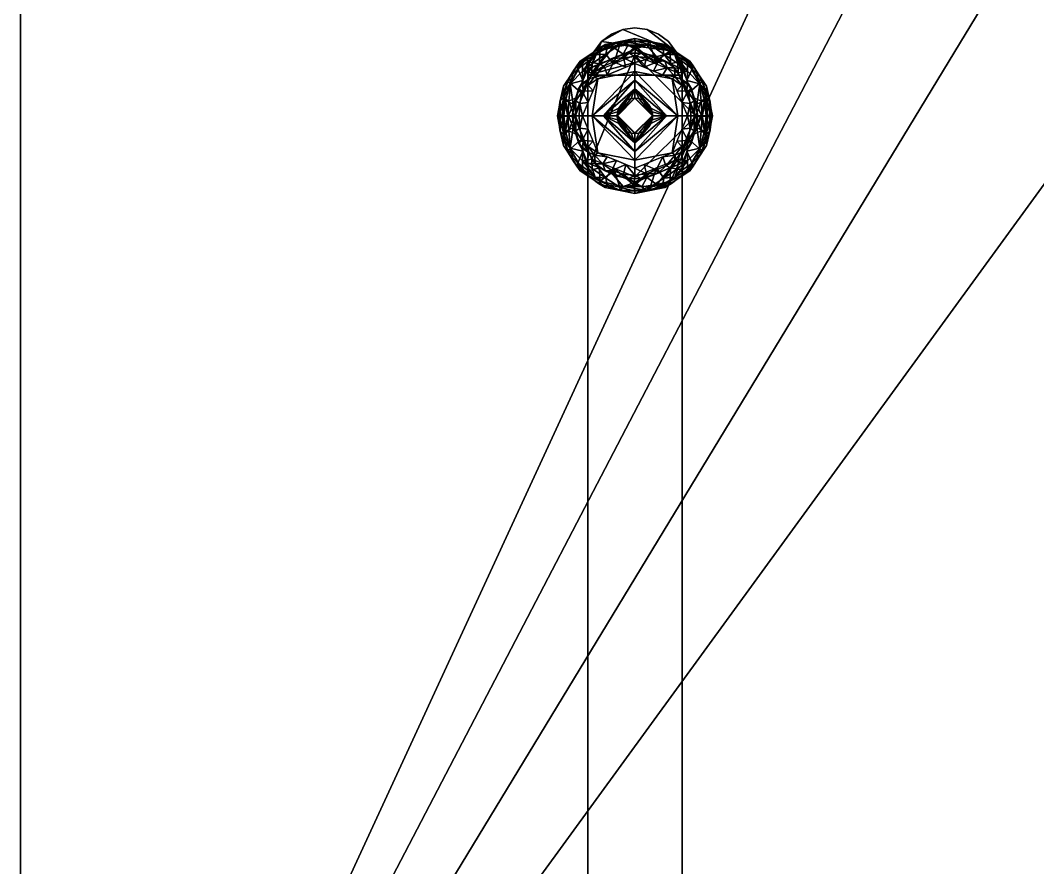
# Model space of a CAD drawing. Header units: millimetres. Extents: x -1000 to 1000, y -1301 to 1100.
# Drawn here: x -1000 to -731, y -850.5 to -626.5 of the extents above; entities that cross this region are included whole.
import ezdxf

# ---------------------------------------------------------------- set-up
doc = ezdxf.new("R2010")
doc.units = ezdxf.units.MM
doc.layers.add('I-FURN-PNLS', color=7, linetype='Continuous', lineweight=30)

msp = doc.modelspace()

# ---------------------------------------------------------------- meshes
at = {"layer": 'I-FURN-PNLS', "color": 250, "true_color": 0x403c36}
mesh = msp.add_polyface(dxfattribs=at)
corners = [(-1000, 1040, 725), (-1000, -1041.59, 725), (-838.06, -1108.27, 725), (-672.49, -1165.33, 725), (-503.84, -1212.56, 725), (-332.71, -1249.8, 725), (-159.69, -1276.91, 725), (14.62, -1293.81, 725), (189.63, -1300.44, 725), (324.49, -400, 725), (167.28, -396.64, 725), (10.59, -383.55, 725), (-144.99, -360.77, 725), (-298.87, -328.39, 725), (-450.43, -286.53, 725), (-481.26, -187.11, 725), (-501.5, -85, 725), (-510.93, 18.66, 725), (-509.44, 122.75, 725), (-497.05, 226.1, 725), (-473.9, 327.59, 725), (-440.25, 426.09, 725), (-396.45, 520.52, 725), (-274.47, 558.73, 725), (-149.52, 585.67, 725), (-22.63, 601.14, 725), (105.14, 605, 725), (232.73, 597.22, 725), (359.08, 577.86, 725), (483.15, 547.09, 725), (544.71, 716.23, 725), (544.71, 956.23, 725), (506.19, 1100, 725), (-940, 1100, 725), (-955.53, 1097.96, 725), (-970, 1091.96, 725), (-982.43, 1082.43, 725), (-991.96, 1070, 725), (-997.96, 1055.53, 725), (134.54, -877.73, 725), (134.54, -995.92, 725), (-135.57, -995.92, 725), (-135.57, -877.73, 725)]
mesh.append_faces([[corners[k] for k in face] for face in [(22, 0, 21), (27, 32, 26), (24, 33, 23), (17, 1, 16), (4, 42, 3), (12, 42, 11), (8, 40, 7), (6, 41, 5)]], dxfattribs={"vtx0": -1, "vtx1": -1, "color": 250})
mesh.append_faces([[corners[k] for k in face] for face in [(0, 22, 33, 38)]], dxfattribs={"vtx0": -1, "vtx1": -1, "vtx2": -1, "color": 250})
mesh.append_faces([[corners[k] for k in face] for face in [(0, 18, 19), (33, 22, 23), (39, 10, 11, 42), (39, 9, 10), (41, 6, 7, 40), (40, 8, 9, 39)]], dxfattribs={"vtx0": -1, "vtx2": -1, "color": 250})
mesh.append_faces([[corners[k] for k in face] for face in [(14, 2, 3, 42)]], dxfattribs={"vtx0": -1, "vtx2": -1, "vtx3": -1, "color": 250})
mesh.append_faces([[corners[k] for k in face] for face in [(36, 37, 34, 35)]], dxfattribs={"vtx1": -1, "color": 250})
mesh.append_faces([[corners[k] for k in face] for face in [(20, 21, 0), (19, 20, 0), (25, 26, 32), (31, 32, 27, 30), (27, 28, 30), (15, 16, 1), (13, 14, 42), (12, 13, 42)]], dxfattribs={"vtx1": -1, "vtx2": -1, "color": 250})
mesh.append_faces([[corners[k] for k in face] for face in [(33, 34, 37, 38), (24, 25, 32, 33), (17, 18, 0, 1), (14, 15, 1, 2), (4, 5, 41, 42)]], dxfattribs={"vtx1": -1, "vtx3": -1, "color": 250})
mesh.append_faces([[corners[k] for k in face] for face in [(28, 29, 30)]], dxfattribs={"vtx2": -1, "color": 250})
mesh = msp.add_polyface(dxfattribs=at)
corners = [(-1000, 1040, 700), (-997.96, 1055.53, 700), (-991.96, 1070, 700), (-982.43, 1082.43, 700), (-970, 1091.96, 700), (-955.53, 1097.96, 700), (-940, 1100, 700), (506.19, 1100, 700), (544.71, 956.23, 700), (544.71, 716.23, 700), (483.15, 547.09, 700), (359.08, 577.86, 700), (232.73, 597.22, 700), (105.14, 605, 700), (-22.63, 601.14, 700), (-149.52, 585.67, 700), (-274.47, 558.73, 700), (-396.45, 520.52, 700), (-440.25, 426.09, 700), (-473.9, 327.59, 700), (-497.05, 226.1, 700), (-509.44, 122.75, 700), (-510.93, 18.66, 700), (-501.5, -85, 700), (-481.26, -187.11, 700), (-450.43, -286.53, 700), (-298.87, -328.39, 700), (-144.99, -360.77, 700), (10.59, -383.55, 700), (167.28, -396.64, 700), (324.49, -400, 700), (189.63, -1300.44, 700), (14.62, -1293.81, 700), (-159.69, -1276.91, 700), (-332.71, -1249.8, 700), (-503.84, -1212.56, 700), (-672.49, -1165.33, 700), (-838.06, -1108.27, 700), (-1000, -1041.59, 700), (134.54, -877.73, 700), (-135.57, -877.73, 700), (-135.57, -995.92, 700), (134.54, -995.92, 700)]
mesh.append_faces([[corners[k] for k in face] for face in [(5, 3, 4)]], dxfattribs={"vtx0": -1, "color": 250})
mesh.append_faces([[corners[k] for k in face] for face in [(31, 42, 30), (29, 39, 28), (21, 0, 20), (17, 6, 16), (12, 9, 11)]], dxfattribs={"vtx0": -1, "vtx1": -1, "color": 250})
mesh.append_faces([[corners[k] for k in face] for face in [(41, 34, 35, 40), (42, 31, 32, 41), (40, 27, 28, 39), (39, 29, 30, 42), (0, 21, 22), (6, 15, 16), (7, 14, 15, 6)]], dxfattribs={"vtx0": -1, "vtx2": -1, "color": 250})
mesh.append_faces([[corners[k] for k in face] for face in [(40, 35, 36, 25)]], dxfattribs={"vtx0": -1, "vtx2": -1, "vtx3": -1, "color": 250})
mesh.append_faces([[corners[k] for k in face] for face in [(25, 36, 37, 38), (41, 32, 33, 34)]], dxfattribs={"vtx0": -1, "vtx3": -1, "color": 250})
mesh.append_faces([[corners[k] for k in face] for face in [(10, 11, 9)]], dxfattribs={"vtx1": -1, "color": 250})
mesh.append_faces([[corners[k] for k in face] for face in [(24, 25, 38), (23, 24, 38), (25, 26, 40), (26, 27, 40), (19, 20, 0), (18, 19, 0), (1, 2, 6, 0), (13, 14, 7), (12, 13, 7), (8, 9, 12, 7)]], dxfattribs={"vtx1": -1, "vtx2": -1, "color": 250})
mesh.append_faces([[corners[k] for k in face] for face in [(17, 18, 0, 6)]], dxfattribs={"vtx1": -1, "vtx2": -1, "vtx3": -1, "color": 250})
mesh.append_faces([[corners[k] for k in face] for face in [(22, 23, 38, 0), (2, 3, 5, 6)]], dxfattribs={"vtx1": -1, "vtx3": -1, "color": 250})
mesh = msp.add_polyface(dxfattribs=at)
corners = [(-1000, -1041.59, 725), (-1000, 1040, 725), (-1000, 1040, 700), (-1000, -1041.59, 700)]
mesh.append_faces([[corners[k] for k in face] for face in [(3, 0, 1, 2)]], dxfattribs={"color": 250})
at = {"layer": 'I-FURN-PNLS', "color": 250, "true_color": 0x1d1d1d}
mesh = msp.add_polyface(dxfattribs=at)
corners = [(-850, -640.92, 700), (-850, -1060.92, 700), (-849.57, -1064.16, 700), (-848.33, -1067.17, 700), (-846.34, -1069.76, 700), (-843.75, -1071.75, 700), (-840.74, -1073, 700), (-837.5, -1073.42, 700), (-834.26, -1073, 700), (-831.25, -1071.75, 700), (-828.66, -1069.76, 700), (-826.67, -1067.17, 700), (-825.43, -1064.16, 700), (-825, -1060.92, 700), (-825, -640.92, 700), (-825.43, -637.69, 700), (-826.67, -634.67, 700), (-828.66, -632.08, 700), (-831.25, -630.1, 700), (-834.26, -628.85, 700), (-837.5, -628.42, 700), (-840.74, -628.85, 700), (-843.75, -630.1, 700), (-846.34, -632.08, 700), (-848.33, -634.67, 700), (-849.57, -637.69, 700)]
mesh.append_faces([[corners[k] for k in face] for face in [(10, 13, 3)]], dxfattribs={"vtx0": -1, "vtx1": -1, "vtx2": -1, "color": 250})
mesh.append_faces([[corners[k] for k in face] for face in [(16, 23, 0, 14), (3, 6, 8, 10)]], dxfattribs={"vtx0": -1, "vtx1": -1, "vtx2": -1, "vtx3": -1, "color": 250})
mesh.append_faces([[corners[k] for k in face] for face in [(14, 0, 1, 13)]], dxfattribs={"vtx0": -1, "vtx2": -1, "color": 250})
mesh.append_faces([[corners[k] for k in face] for face in [(25, 0, 23, 24), (18, 19, 16, 17), (5, 6, 3, 4), (9, 10, 8)]], dxfattribs={"vtx1": -1, "color": 250})
mesh.append_faces([[corners[k] for k in face] for face in [(14, 15, 16), (6, 7, 8)]], dxfattribs={"vtx2": -1, "color": 250})
mesh.append_faces([[corners[k] for k in face] for face in [(21, 22, 23, 16), (19, 20, 21, 16), (1, 2, 3, 13)]], dxfattribs={"vtx2": -1, "vtx3": -1, "color": 250})
mesh.append_faces([[corners[k] for k in face] for face in [(10, 11, 12, 13)]], dxfattribs={"vtx3": -1, "color": 250})
mesh = msp.add_polyface(dxfattribs=at)
corners = [(-850, -640.92, 13.54), (-849.57, -637.69, 13.54), (-848.33, -634.67, 13.54), (-846.34, -632.08, 13.54), (-843.75, -630.1, 13.54), (-840.74, -628.85, 13.54), (-837.5, -628.42, 13.54), (-834.26, -628.85, 13.54), (-831.25, -630.1, 13.54), (-828.66, -632.08, 13.54), (-826.67, -634.67, 13.54), (-825.43, -637.69, 13.54), (-825, -640.92, 13.54), (-825, -1060.92, 13.54), (-825.43, -1064.16, 13.54), (-826.67, -1067.17, 13.54), (-828.66, -1069.76, 13.54), (-831.25, -1071.75, 13.54), (-834.26, -1073, 13.54), (-837.5, -1073.42, 13.54), (-840.74, -1073, 13.54), (-843.75, -1071.75, 13.54), (-846.34, -1069.76, 13.54), (-848.33, -1067.17, 13.54), (-849.57, -1064.16, 13.54), (-850, -1060.92, 13.54)]
mesh.append_faces([[corners[k] for k in face] for face in [(23, 20, 21, 22), (3, 0, 1, 2), (10, 7, 8, 9)]], dxfattribs={"vtx0": -1, "color": 250})
mesh.append_faces([[corners[k] for k in face] for face in [(20, 23, 18, 19), (7, 10, 5, 6)]], dxfattribs={"vtx0": -1, "vtx1": -1, "color": 250})
mesh.append_faces([[corners[k] for k in face] for face in [(13, 16, 23)]], dxfattribs={"vtx0": -1, "vtx1": -1, "vtx2": -1, "color": 250})
mesh.append_faces([[corners[k] for k in face] for face in [(10, 0, 3, 5)]], dxfattribs={"vtx0": -1, "vtx1": -1, "vtx2": -1, "vtx3": -1, "color": 250})
mesh.append_faces([[corners[k] for k in face] for face in [(13, 25, 0, 12)]], dxfattribs={"vtx0": -1, "vtx2": -1, "color": 250})
mesh.append_faces([[corners[k] for k in face] for face in [(14, 15, 16, 13), (3, 4, 5)]], dxfattribs={"vtx2": -1, "color": 250})
mesh.append_faces([[corners[k] for k in face] for face in [(23, 24, 25, 13), (16, 17, 18, 23), (10, 11, 12, 0)]], dxfattribs={"vtx2": -1, "vtx3": -1, "color": 250})
mesh = msp.add_polyface(dxfattribs=at)
corners = [(-850, -640.92, 700), (-849.57, -637.69, 700), (-848.33, -634.67, 700), (-846.34, -632.08, 700), (-843.75, -630.1, 700), (-840.74, -628.85, 700), (-837.5, -628.42, 700), (-834.26, -628.85, 700), (-831.25, -630.1, 700), (-828.66, -632.08, 700), (-826.67, -634.67, 700), (-825.43, -637.69, 700), (-825, -640.92, 700), (-825, -640.92, 13.54), (-825.43, -637.69, 13.54), (-826.67, -634.67, 13.54), (-828.66, -632.08, 13.54), (-831.25, -630.1, 13.54), (-834.26, -628.85, 13.54), (-837.5, -628.42, 13.54), (-840.74, -628.85, 13.54), (-843.75, -630.1, 13.54), (-846.34, -632.08, 13.54), (-848.33, -634.67, 13.54), (-849.57, -637.69, 13.54), (-850, -640.92, 13.54)]
mesh.append_faces([[corners[k] for k in face] for face in [(1, 24, 25, 0)]], dxfattribs={"vtx0": -1, "color": 250})
mesh.append_faces([[corners[k] for k in face] for face in [(8, 17, 18, 7), (7, 18, 19, 6), (11, 14, 15, 10), (5, 20, 21, 4), (4, 21, 22, 3), (2, 23, 24, 1), (3, 22, 23, 2), (20, 5, 6, 19)]], dxfattribs={"vtx0": -1, "vtx2": -1, "color": 250})
mesh.append_faces([[corners[k] for k in face] for face in [(16, 17, 8, 9), (9, 10, 15, 16)]], dxfattribs={"vtx1": -1, "vtx3": -1, "color": 250})
mesh.append_faces([[corners[k] for k in face] for face in [(12, 13, 14, 11)]], dxfattribs={"vtx2": -1, "color": 250})
at = {"layer": 'I-FURN-PNLS', "color": 250, "true_color": 0x191919}
mesh = msp.add_polyface(dxfattribs=at)
corners = [(-821.4, -651.77), (-826.12, -640.38, -0.05), (-837.5, -635.67, -0.07), (-848.88, -640.38, -0.05), (-853.6, -651.77), (-855.28, -651.77, 0.33), (-856.71, -651.76, 1.29), (-857.67, -651.76, 2.72), (-858, -651.75, 4.4), (-856.44, -643.9, 4.36), (-852, -637.25, 4.33), (-845.35, -632.81, 4.31), (-837.5, -631.25, 4.31), (-829.65, -632.81, 4.31), (-823, -637.25, 4.33), (-818.56, -643.9, 4.36), (-817, -651.75, 4.4), (-817.33, -651.76, 2.72), (-818.29, -651.76, 1.29), (-819.72, -651.77, 0.33), (-820.47, -643.13, 1.14), (-854.53, -643.13, 1.14), (-817.85, -647.46, 4.38), (-857.15, -647.46, 4.38), (-818.71, -646.95, 1.47), (-856.29, -646.95, 1.47), (-833.5, -632.97, 1.2), (-841.5, -632.97, 1.2), (-826.95, -635.59, 1.32), (-848.05, -635.59, 1.32), (-820.01, -647.82, 0.38), (-823.76, -646.08, -0.03), (-854.99, -647.82, 0.38), (-851.24, -646.08, -0.03), (-823.65, -639.91, 0.5), (-823.6, -637.52, 2.11), (-820.78, -640.58, 4.35), (-819.5, -642.64, 2.7), (-826.33, -635.03, 4.32), (-821.37, -639.6, 2.74), (-851.35, -639.91, 0.5), (-851.4, -637.52, 2.11), (-854.22, -640.58, 4.35), (-855.5, -642.64, 2.7), (-848.67, -635.03, 4.32), (-853.63, -639.6, 2.74), (-831.81, -638.03, -0.06), (-843.19, -638.03, -0.06), (-833.58, -632.03, 4.31), (-841.42, -632.03, 4.31), (-837.5, -631.87, 2.07), (-837.28, -633.49, 0.49), (-826.2, -637.9, 0.32), (-829.83, -635.37, 0.41), (-830.11, -633.67, 1.58), (-848.8, -637.9, 0.32), (-845.17, -635.37, 0.41), (-844.89, -633.67, 1.58)]
mesh.append_faces([[corners[k] for k in face] for face in [(22, 24, 15), (0, 30, 19), (3, 56, 47), (33, 40, 3), (15, 37, 36), (38, 28, 13), (10, 45, 42), (2, 51, 46), (48, 50, 12), (49, 57, 11)]], dxfattribs={"vtx0": -1, "vtx1": -1, "color": 250})
mesh.append_faces([[corners[k] for k in face] for face in [(41, 44, 29), (25, 21, 32), (45, 43, 42), (19, 30, 24), (35, 34, 28), (50, 51, 27), (24, 22, 17), (20, 24, 30), (41, 29, 40), (24, 20, 37), (51, 47, 27), (28, 34, 52), (21, 33, 32), (25, 7, 23), (55, 56, 3), (27, 49, 50), (28, 38, 35), (31, 20, 30), (57, 27, 56), (57, 49, 27), (32, 5, 25), (45, 21, 43), (52, 53, 28), (35, 20, 34), (54, 28, 53), (29, 55, 40), (20, 31, 34), (20, 39, 37), (36, 37, 39), (24, 37, 15), (39, 20, 35), (14, 39, 35), (33, 21, 40), (21, 41, 40), (43, 25, 9), (41, 45, 10), (25, 43, 21), (21, 45, 41), (1, 53, 52), (50, 48, 26), (51, 50, 26), (46, 51, 26), (34, 1, 52), (46, 26, 53), (54, 53, 26), (48, 54, 26), (13, 28, 54), (55, 29, 56), (3, 40, 55), (57, 56, 29), (27, 47, 56), (29, 11, 57)]], dxfattribs={"vtx0": -1, "vtx1": -1, "vtx2": -1, "color": 250})
mesh.append_faces([[corners[k] for k in face] for face in [(24, 17, 18), (25, 6, 7), (54, 48, 13), (24, 18, 19), (25, 23, 9), (30, 0, 31), (34, 31, 1), (43, 9, 42), (41, 10, 44), (50, 49, 12), (51, 2, 47), (53, 1, 46)]], dxfattribs={"vtx0": -1, "vtx2": -1, "color": 250})
mesh.append_faces([[corners[k] for k in face] for face in [(5, 6, 25), (4, 5, 32), (14, 36, 39), (33, 4, 32), (38, 14, 35), (44, 11, 29)]], dxfattribs={"vtx1": -1, "vtx2": -1, "color": 250})
mesh.append_faces([[corners[k] for k in face] for face in [(7, 8, 23), (22, 16, 17)]], dxfattribs={"vtx2": -1, "color": 250})
mesh = msp.add_polyface(dxfattribs=at)
corners = [(-817, -651.75, 4.4), (-818.56, -643.9, 4.36), (-823, -637.25, 4.33), (-829.65, -632.81, 4.31), (-837.5, -631.25, 4.31), (-845.35, -632.81, 4.31), (-852, -637.25, 4.33), (-856.44, -643.9, 4.36), (-858, -651.75, 4.4), (-857.8, -651.74, 5.72), (-857.21, -651.74, 6.92), (-856.29, -651.73, 7.88), (-855.12, -651.73, 8.53), (-849.96, -639.27, 8.47), (-837.5, -634.11, 8.45), (-825.04, -639.27, 8.47), (-819.88, -651.73, 8.53), (-818.71, -651.73, 7.88), (-817.79, -651.74, 6.92), (-817.2, -651.74, 5.72), (-822.46, -645.5, 8.5), (-852.54, -645.5, 8.5), (-818.73, -645.35, 6.71), (-856.27, -645.35, 6.71), (-817.85, -647.46, 4.38), (-857.15, -647.46, 4.38), (-817.65, -648.09, 6.01), (-857.35, -648.09, 6.01), (-822.36, -639.26, 6.98), (-852.64, -639.26, 6.98), (-819.15, -647.69, 7.86), (-820.36, -643.22, 7.55), (-855.85, -647.69, 7.86), (-854.64, -643.22, 7.55), (-828.18, -634.51, 7), (-846.82, -634.51, 7), (-820.24, -641.52, 6.28), (-854.76, -641.52, 6.28), (-822.16, -638.47, 5.69), (-826.33, -635.03, 4.32), (-825.01, -636.09, 6.32), (-820.78, -640.58, 4.35), (-825.23, -637.2, 7.62), (-852.84, -638.47, 5.69), (-848.67, -635.03, 4.32), (-849.99, -636.09, 6.32), (-854.22, -640.58, 4.35), (-850.06, -637.44, 7.62), (-851.25, -642.38, 8.48), (-827.89, -633.86, 5.64), (-833.66, -632.04, 6.2), (-840.41, -632.11, 6.62), (-847.11, -633.86, 5.64), (-841.42, -632.03, 4.31), (-843.98, -632.78, 6.27), (-831.27, -636.69, 8.46), (-828.15, -637.98, 8.46), (-843.73, -636.69, 8.46), (-843.24, -633.59, 7.6), (-846.85, -637.98, 8.46), (-839.33, -632.98, 7.75), (-834.41, -633.07, 7.69), (-840.62, -635.4, 8.45), (-821.17, -648.61, 8.51), (-853.83, -648.61, 8.51), (-823.75, -642.38, 8.48), (-833.58, -632.03, 4.31), (-834.38, -635.4, 8.45)]
mesh.append_faces([[corners[k] for k in face] for face in [(17, 30, 16), (11, 27, 10), (1, 26, 24), (19, 26, 18), (5, 54, 53), (41, 36, 1), (6, 45, 44), (44, 52, 5), (56, 34, 55)]], dxfattribs={"vtx0": -1, "vtx1": -1, "color": 250})
mesh.append_faces([[corners[k] for k in face] for face in [(7, 27, 23), (22, 26, 1), (19, 24, 26), (31, 30, 22), (28, 31, 36), (28, 40, 42), (28, 38, 40), (50, 34, 49), (25, 9, 27), (29, 45, 43), (37, 23, 33), (22, 30, 17), (33, 23, 32), (29, 47, 45), (36, 38, 28), (22, 17, 26), (27, 11, 23), (11, 32, 23), (31, 63, 30), (22, 36, 31), (43, 46, 37), (42, 65, 28), (35, 45, 47), (33, 29, 37), (33, 32, 64), (29, 48, 47), (3, 50, 49), (61, 50, 51), (51, 50, 4), (22, 1, 36), (36, 41, 38), (43, 37, 29), (7, 23, 37), (58, 51, 54), (34, 42, 40), (2, 40, 38), (34, 40, 49), (44, 45, 52), (52, 45, 35), (43, 45, 6), (33, 48, 29), (58, 60, 51), (39, 49, 40), (54, 5, 52), (61, 51, 60), (35, 58, 54), (34, 56, 42), (54, 52, 35), (53, 54, 51), (61, 34, 50), (35, 47, 59), (58, 62, 60), (58, 35, 59), (60, 14, 61), (34, 61, 55), (65, 31, 28)]], dxfattribs={"vtx0": -1, "vtx1": -1, "vtx2": -1, "color": 250})
mesh.append_faces([[corners[k] for k in face] for face in [(32, 11, 12), (27, 9, 10), (47, 48, 13), (27, 7, 25), (32, 12, 64), (49, 39, 3), (43, 6, 46), (51, 4, 53), (47, 13, 59)]], dxfattribs={"vtx0": -1, "vtx2": -1, "color": 250})
mesh.append_faces([[corners[k] for k in face] for face in [(31, 65, 20, 63), (33, 64, 21, 48), (58, 59, 57, 62), (50, 3, 66, 4), (61, 14, 67, 55)]], dxfattribs={"vtx0": -1, "vtx3": -1, "color": 250})
mesh.append_faces([[corners[k] for k in face] for face in [(2, 39, 40), (17, 18, 26), (41, 2, 38), (15, 65, 42), (46, 7, 37), (56, 15, 42), (62, 14, 60), (63, 16, 30)]], dxfattribs={"vtx1": -1, "vtx2": -1, "color": 250})
mesh.append_faces([[corners[k] for k in face] for face in [(19, 0, 24), (25, 8, 9)]], dxfattribs={"vtx2": -1, "color": 250})
mesh = msp.add_polyface(dxfattribs=at)
corners = [(-855.12, -651.73, 8.53), (-854.15, -651.73, 8.92), (-853.2, -651.73, 9.36), (-852.27, -651.72, 9.85), (-851.36, -651.72, 10.38), (-847.3, -641.92, 10.34), (-837.5, -637.86, 10.32), (-827.7, -641.92, 10.34), (-823.64, -651.72, 10.38), (-822.73, -651.72, 9.85), (-821.8, -651.73, 9.36), (-820.85, -651.73, 8.92), (-819.88, -651.73, 8.53), (-825.04, -639.27, 8.47), (-837.5, -634.11, 8.45), (-849.96, -639.27, 8.47), (-825.09, -648.2, 10.37), (-849.91, -648.2, 10.37), (-821.73, -647.25, 8.51), (-853.27, -647.25, 8.51), (-821.83, -647.74, 9.11), (-853.17, -647.74, 9.11), (-823.38, -643.26, 8.49), (-825.1, -642.11, 9.31), (-832.6, -639.89, 10.33), (-831.27, -636.69, 8.46), (-851.62, -643.26, 8.49), (-849.9, -642.11, 9.31), (-842.4, -639.89, 10.33), (-843.73, -636.69, 8.46), (-834.44, -636.33, 9.29), (-840.55, -636.38, 9.31), (-845.68, -638.51, 9.37), (-829.02, -639.04, 9.52), (-822.88, -648.46, 9.71), (-826.4, -645.06, 10.35), (-823.51, -645.23, 9.46), (-822.55, -644.59, 8.92), (-825.11, -643.63, 9.79), (-826.84, -641.37, 9.75), (-852.12, -648.46, 9.71), (-848.6, -645.06, 10.35), (-851.49, -645.23, 9.46), (-852.45, -644.59, 8.92), (-849.89, -643.63, 9.79), (-848.16, -641.37, 9.75), (-848.01, -640, 9.28), (-846.85, -637.98, 8.46), (-846.92, -638.12, 8.9), (-843.61, -636.57, 8.98), (-840.62, -635.4, 8.45), (-839.13, -635.18, 8.85), (-835.8, -635.15, 8.84), (-832.55, -635.86, 8.85), (-828.15, -637.98, 8.46), (-827.08, -639.03, 8.96), (-831.41, -637.31, 9.31), (-834.38, -635.4, 8.45), (-837.5, -636.03, 9.28), (-829.62, -637.15, 8.89), (-843.08, -637.44, 9.47), (-835.05, -638.87, 10.33), (-839.95, -638.87, 10.33), (-844.85, -640.9, 10.33), (-830.15, -640.9, 10.33)]
mesh.append_faces([[corners[k] for k in face] for face in [(16, 36, 35), (2, 21, 1), (22, 37, 18), (35, 38, 7), (3, 40, 2), (63, 45, 5), (64, 33, 24)]], dxfattribs={"vtx0": -1, "vtx1": -1, "color": 250})
mesh.append_faces([[corners[k] for k in face] for face in [(40, 42, 21), (52, 58, 30), (20, 37, 36), (37, 20, 18), (27, 43, 42), (23, 39, 38), (40, 21, 2), (31, 6, 58), (21, 19, 1), (18, 20, 11), (49, 31, 51), (23, 55, 39), (44, 5, 45), (34, 20, 36), (48, 32, 49), (32, 60, 49), (50, 49, 51), (32, 46, 45), (52, 30, 53), (36, 23, 38), (20, 34, 10), (16, 34, 36), (39, 7, 38), (22, 23, 37), (36, 37, 23), (38, 35, 36), (33, 64, 39), (33, 39, 55), (21, 42, 43), (17, 42, 40), (27, 42, 44), (21, 43, 19), (26, 43, 27), (45, 27, 44), (44, 42, 41), (27, 45, 46), (63, 32, 45), (46, 15, 27), (60, 31, 49), (32, 48, 46), (46, 48, 15), (49, 29, 48), (14, 51, 52), (51, 31, 58), (52, 53, 57), (53, 30, 56), (55, 59, 33), (13, 55, 23), (59, 56, 33), (59, 53, 56), (33, 56, 24), (51, 58, 52), (30, 61, 56), (53, 59, 25), (59, 55, 54), (30, 58, 61), (31, 60, 62), (32, 63, 60)]], dxfattribs={"vtx0": -1, "vtx1": -1, "vtx2": -1, "color": 250})
mesh.append_faces([[corners[k] for k in face] for face in [(34, 16, 8), (27, 15, 26), (40, 3, 4), (43, 26, 19), (23, 22, 13), (34, 8, 9), (58, 6, 61), (42, 17, 41), (59, 54, 25), (56, 61, 24), (44, 41, 5), (51, 14, 50), (55, 13, 54)]], dxfattribs={"vtx0": -1, "vtx2": -1, "color": 250})
mesh.append_faces([[corners[k] for k in face] for face in [(12, 18, 11)]], dxfattribs={"vtx1": -1, "color": 250})
mesh.append_faces([[corners[k] for k in face] for face in [(4, 17, 40), (10, 11, 20), (9, 10, 34), (64, 7, 39), (47, 15, 48, 29), (28, 62, 60, 63), (50, 29, 49), (25, 57, 53), (57, 14, 52), (62, 6, 31)]], dxfattribs={"vtx1": -1, "vtx2": -1, "color": 250})
mesh.append_faces([[corners[k] for k in face] for face in [(19, 0, 1)]], dxfattribs={"vtx2": -1, "color": 250})
mesh = msp.add_polyface(dxfattribs=at)
corners = [(-853.6, -651.77), (-848.88, -640.38, -0.05), (-837.5, -635.67, -0.07), (-826.12, -640.38, -0.05), (-821.4, -651.77), (-826.12, -663.15, 0.05), (-837.5, -667.87, 0.07), (-848.88, -663.15, 0.05)]
mesh.append_faces([[corners[k] for k in face] for face in [(2, 7, 0, 1), (4, 2, 3)]], dxfattribs={"vtx0": -1, "color": 250})
mesh.append_faces([[corners[k] for k in face] for face in [(5, 6, 4)]], dxfattribs={"vtx1": -1, "color": 250})
mesh.append_faces([[corners[k] for k in face] for face in [(6, 7, 2, 4)]], dxfattribs={"vtx1": -1, "vtx2": -1, "vtx3": -1, "color": 250})
mesh = msp.add_polyface(dxfattribs=at)
corners = [(-837.5, -665.59, 10.45), (-837.5, -663.43, 11.66), (-837.5, -661.16, 12.66), (-837.5, -658.82, 13.44), (-837.5, -656.4, 13.99), (-838.55, -656.29, 13.99), (-839.54, -655.94, 13.99), (-840.43, -655.38, 13.99), (-841.17, -654.63, 13.98), (-841.73, -653.74, 13.98), (-842.08, -652.75, 13.98), (-842.2, -651.7, 13.97), (-842.08, -650.66, 13.97), (-841.73, -649.67, 13.96), (-841.17, -648.77, 13.96), (-840.43, -648.03, 13.95), (-839.54, -647.47, 13.95), (-838.55, -647.12, 13.95), (-837.5, -647, 13.95), (-837.5, -644.6, 13.37), (-837.5, -642.26, 12.57), (-837.5, -640, 11.55), (-837.5, -637.86, 10.32), (-847.3, -641.92, 10.34), (-851.36, -651.72, 10.38), (-847.3, -661.52, 10.43), (-845.79, -651.71, 13.04), (-848.83, -651.71, 11.8)]
mesh.append_faces([[corners[k] for k in face] for face in [(3, 26, 2), (20, 26, 19), (2, 27, 1), (24, 27, 23), (13, 26, 12)]], dxfattribs={"vtx0": -1, "vtx1": -1, "color": 250})
mesh.append_faces([[corners[k] for k in face] for face in [(27, 25, 1), (26, 27, 2), (20, 27, 26), (13, 19, 26), (3, 9, 26), (27, 21, 23)]], dxfattribs={"vtx0": -1, "vtx1": -1, "vtx2": -1, "color": 250})
mesh.append_faces([[corners[k] for k in face] for face in [(19, 15, 16), (27, 24, 25)]], dxfattribs={"vtx0": -1, "vtx2": -1, "color": 250})
mesh.append_faces([[corners[k] for k in face] for face in [(4, 5, 3), (0, 1, 25), (22, 23, 21)]], dxfattribs={"vtx1": -1, "color": 250})
mesh.append_faces([[corners[k] for k in face] for face in [(5, 6, 3), (8, 9, 3), (7, 8, 3), (6, 7, 3), (11, 12, 26), (10, 11, 26), (9, 10, 26), (13, 14, 19), (14, 15, 19), (20, 21, 27), (16, 17, 19)]], dxfattribs={"vtx1": -1, "vtx2": -1, "color": 250})
mesh.append_faces([[corners[k] for k in face] for face in [(17, 18, 19)]], dxfattribs={"vtx2": -1, "color": 250})
mesh = msp.add_polyface(dxfattribs=at)
corners = [(-837.5, -656.4, 13.99), (-837.5, -658.82, 13.44), (-837.5, -661.16, 12.66), (-837.5, -663.43, 11.66), (-837.5, -665.59, 10.45), (-827.7, -661.52, 10.43), (-823.64, -651.72, 10.38), (-827.7, -641.92, 10.34), (-837.5, -637.86, 10.32), (-837.5, -640, 11.55), (-837.5, -642.26, 12.57), (-837.5, -644.6, 13.37), (-837.5, -647, 13.95), (-836.45, -647.12, 13.95), (-835.46, -647.47, 13.95), (-834.57, -648.03, 13.95), (-833.83, -648.77, 13.96), (-833.27, -649.67, 13.96), (-832.92, -650.66, 13.97), (-832.8, -651.7, 13.97), (-832.92, -652.75, 13.98), (-833.27, -653.74, 13.98), (-833.83, -654.64, 13.98), (-834.57, -655.38, 13.99), (-835.46, -655.94, 13.99), (-836.45, -656.29, 13.99), (-829.21, -651.71, 13.04), (-826.17, -651.71, 11.8)]
mesh.append_faces([[corners[k] for k in face] for face in [(10, 27, 9), (18, 26, 17), (20, 26, 19), (6, 27, 5)]], dxfattribs={"vtx0": -1, "vtx1": -1, "color": 250})
mesh.append_faces([[corners[k] for k in face] for face in [(17, 26, 11), (2, 27, 26), (7, 9, 27), (26, 27, 10), (3, 5, 27), (21, 1, 26)]], dxfattribs={"vtx0": -1, "vtx1": -1, "vtx2": -1, "color": 250})
mesh.append_faces([[corners[k] for k in face] for face in [(27, 2, 3), (26, 10, 11), (11, 13, 14), (26, 18, 19)]], dxfattribs={"vtx0": -1, "vtx2": -1, "color": 250})
mesh.append_faces([[corners[k] for k in face] for face in [(12, 13, 11), (8, 9, 7), (4, 5, 3)]], dxfattribs={"vtx1": -1, "color": 250})
mesh.append_faces([[corners[k] for k in face] for face in [(16, 17, 11), (15, 16, 11), (6, 7, 27), (14, 15, 11), (22, 23, 1), (21, 22, 1), (24, 25, 1), (23, 24, 1), (20, 21, 26), (1, 2, 26)]], dxfattribs={"vtx1": -1, "vtx2": -1, "color": 250})
mesh.append_faces([[corners[k] for k in face] for face in [(25, 0, 1)]], dxfattribs={"vtx2": -1, "color": 250})
at = {"layer": 'I-FURN-PNLS', "color": 250, "true_color": 0x1d1d1d}
mesh = msp.add_polyface(dxfattribs=at)
corners = [(-850, -1060.92, 700), (-850, -640.92, 700), (-850, -640.92, 13.54), (-850, -1060.92, 13.54)]
mesh.append_faces([[corners[k] for k in face] for face in [(3, 0, 1, 2)]], dxfattribs={"color": 250})
mesh = msp.add_polyface(dxfattribs=at)
corners = [(-825, -640.92, 700), (-825, -1060.92, 700), (-825, -1060.92, 13.54), (-825, -640.92, 13.54)]
mesh.append_faces([[corners[k] for k in face] for face in [(3, 0, 1, 2)]], dxfattribs={"color": 250})
at = {"layer": 'I-FURN-PNLS', "color": 250, "true_color": 0x191919}
mesh = msp.add_polyface(dxfattribs=at)
corners = [(-842.2, -651.68, 20), (-837.5, -646.98, 19.98), (-832.8, -651.68, 20), (-832.8, -651.68, 18.49), (-832.8, -651.69, 16.99), (-832.8, -651.7, 15.48), (-832.8, -651.7, 13.97), (-832.92, -650.66, 13.97), (-833.27, -649.67, 13.96), (-833.83, -648.77, 13.96), (-834.57, -648.03, 13.95), (-835.46, -647.47, 13.95), (-836.45, -647.12, 13.95), (-837.5, -647, 13.95), (-838.55, -647.12, 13.95), (-839.54, -647.47, 13.95), (-840.43, -648.03, 13.95), (-841.17, -648.77, 13.96), (-841.73, -649.67, 13.96), (-842.08, -650.66, 13.97), (-842.2, -651.7, 13.97), (-842.2, -651.7, 15.48), (-842.2, -651.69, 16.99), (-842.2, -651.68, 18.49)]
mesh.append_faces([[corners[k] for k in face] for face in [(21, 19, 20), (7, 5, 6)]], dxfattribs={"vtx0": -1, "color": 250})
mesh.append_faces([[corners[k] for k in face] for face in [(15, 22, 14), (5, 11, 4)]], dxfattribs={"vtx0": -1, "vtx1": -1, "color": 250})
mesh.append_faces([[corners[k] for k in face] for face in [(13, 22, 1), (4, 13, 1)]], dxfattribs={"vtx0": -1, "vtx1": -1, "vtx2": -1, "color": 250})
mesh.append_faces([[corners[k] for k in face] for face in [(15, 21, 22), (21, 18, 19), (21, 16, 17), (21, 15, 16), (4, 11, 12), (5, 10, 11), (5, 8, 9), (5, 7, 8)]], dxfattribs={"vtx0": -1, "vtx2": -1, "color": 250})
mesh.append_faces([[corners[k] for k in face] for face in [(3, 4, 1, 2)]], dxfattribs={"vtx1": -1, "color": 250})
mesh.append_faces([[corners[k] for k in face] for face in [(13, 14, 22), (17, 18, 21), (12, 13, 4), (9, 10, 5)]], dxfattribs={"vtx1": -1, "vtx2": -1, "color": 250})
mesh.append_faces([[corners[k] for k in face] for face in [(23, 0, 1, 22)]], dxfattribs={"vtx2": -1, "color": 250})
mesh = msp.add_polyface(dxfattribs=at)
corners = [(-842.1, -651.61, 35), (-837.5, -647.01, 34.98), (-832.9, -651.61, 35), (-832.9, -651.62, 31.25), (-832.9, -651.64, 27.5), (-832.9, -651.66, 23.75), (-832.9, -651.68, 20), (-837.5, -647.08, 19.98), (-842.1, -651.68, 20), (-842.1, -651.66, 23.75), (-842.1, -651.64, 27.5), (-842.1, -651.62, 31.25)]
mesh.append_faces([[corners[k] for k in face] for face in [(7, 1, 4)]], dxfattribs={"vtx0": -1, "vtx1": -1, "vtx2": -1, "color": 250})
mesh.append_faces([[corners[k] for k in face] for face in [(10, 11, 1, 7)]], dxfattribs={"vtx1": -1, "vtx2": -1, "vtx3": -1, "color": 250})
mesh.append_faces([[corners[k] for k in face] for face in [(11, 0, 1), (5, 6, 7, 4)]], dxfattribs={"vtx2": -1, "color": 250})
mesh.append_faces([[corners[k] for k in face] for face in [(7, 8, 9, 10), (1, 2, 3, 4)]], dxfattribs={"vtx3": -1, "color": 250})
mesh = msp.add_polyface(dxfattribs=at)
corners = [(-842.1, -651.61, 35), (-837.5, -656.21, 35.02), (-832.9, -651.61, 35), (-837.5, -647.01, 34.98)]
mesh.append_faces([[corners[k] for k in face] for face in [(0, 1, 2, 3)]], dxfattribs={"color": 250})
mesh = msp.add_polyface(dxfattribs=at)
corners = [(-855.12, -651.73, 8.53), (-856.29, -651.73, 7.88), (-857.21, -651.74, 6.92), (-857.8, -651.74, 5.72), (-858, -651.75, 4.4), (-856.44, -659.59, 4.44), (-852, -666.24, 4.47), (-845.35, -670.69, 4.49), (-837.5, -672.25, 4.49), (-829.65, -670.69, 4.49), (-823, -666.24, 4.47), (-818.56, -659.59, 4.44), (-817, -651.75, 4.4), (-817.2, -651.74, 5.72), (-817.79, -651.74, 6.92), (-818.71, -651.73, 7.88), (-819.88, -651.73, 8.53), (-825.04, -664.19, 8.59), (-837.5, -669.35, 8.61), (-849.96, -664.19, 8.59), (-852.54, -657.96, 8.56), (-822.46, -657.96, 8.56), (-856.27, -658.13, 6.77), (-818.73, -658.13, 6.77), (-857.15, -656.04, 4.42), (-817.85, -656.04, 4.42), (-857.35, -655.39, 6.05), (-817.65, -655.39, 6.05), (-852.64, -664.22, 7.09), (-822.36, -664.22, 7.09), (-855.85, -655.77, 7.9), (-854.64, -660.25, 7.62), (-819.15, -655.77, 7.9), (-820.36, -660.25, 7.62), (-846.82, -668.97, 7.16), (-828.18, -668.97, 7.16), (-854.76, -661.96, 6.37), (-820.24, -661.96, 6.37), (-852.84, -665.02, 5.81), (-848.67, -668.47, 4.48), (-849.99, -667.39, 6.47), (-854.22, -662.92, 4.45), (-849.77, -666.26, 7.76), (-822.16, -665.02, 5.81), (-826.33, -668.47, 4.48), (-825.01, -667.39, 6.47), (-820.78, -662.92, 4.45), (-824.94, -666.02, 7.75), (-823.75, -661.08, 8.57), (-847.11, -669.62, 5.8), (-841.34, -671.44, 6.38), (-834.59, -671.37, 6.8), (-827.89, -669.62, 5.8), (-833.58, -671.47, 4.49), (-831.02, -670.7, 6.44), (-843.73, -666.77, 8.6), (-846.85, -665.48, 8.59), (-831.27, -666.77, 8.6), (-831.76, -669.88, 7.76), (-828.15, -665.48, 8.59), (-835.67, -670.49, 7.93), (-840.59, -670.4, 7.87), (-834.38, -668.06, 8.6), (-853.83, -654.85, 8.54), (-821.17, -654.85, 8.54), (-851.25, -661.08, 8.57), (-841.42, -671.47, 4.49), (-840.62, -668.06, 8.6)]
mesh.append_faces([[corners[k] for k in face] for face in [(15, 27, 14), (3, 26, 2), (2, 26, 1), (1, 30, 0), (5, 26, 24), (17, 47, 48), (9, 54, 53), (41, 36, 5), (10, 45, 44), (44, 52, 9), (56, 34, 55)]], dxfattribs={"vtx0": -1, "vtx1": -1, "color": 250})
mesh.append_faces([[corners[k] for k in face] for face in [(22, 26, 5), (33, 23, 32), (22, 30, 1), (42, 28, 40), (3, 24, 26), (36, 38, 28), (25, 13, 27), (28, 31, 36), (22, 1, 26), (28, 38, 40), (31, 30, 22), (50, 34, 49), (11, 27, 23), (47, 45, 29), (42, 65, 28), (23, 33, 37), (43, 29, 45), (15, 23, 27), (22, 36, 31), (43, 46, 37), (32, 23, 15), (31, 63, 30), (35, 45, 47), (33, 29, 37), (33, 32, 64), (29, 48, 47), (7, 50, 49), (61, 50, 51), (51, 50, 8), (22, 5, 36), (36, 41, 38), (43, 37, 29), (11, 23, 37), (58, 51, 54), (34, 42, 40), (6, 40, 38), (34, 40, 49), (44, 45, 52), (52, 45, 35), (43, 45, 10), (33, 48, 29), (58, 60, 51), (39, 49, 40), (54, 9, 52), (61, 51, 60), (35, 58, 54), (34, 56, 42), (54, 52, 35), (53, 54, 51), (61, 34, 50), (35, 47, 59), (58, 62, 60), (58, 35, 59), (60, 18, 61), (34, 61, 55), (65, 31, 28)]], dxfattribs={"vtx0": -1, "vtx1": -1, "vtx2": -1, "color": 250})
mesh.append_faces([[corners[k] for k in face] for face in [(40, 6, 39), (27, 13, 14), (32, 15, 16), (32, 16, 64), (49, 39, 7), (43, 10, 46), (51, 8, 53), (47, 17, 59)]], dxfattribs={"vtx0": -1, "vtx2": -1, "color": 250})
mesh.append_faces([[corners[k] for k in face] for face in [(31, 65, 20, 63), (33, 64, 21, 48), (58, 59, 57, 62), (50, 7, 66, 8), (61, 18, 67, 55)]], dxfattribs={"vtx0": -1, "vtx3": -1, "color": 250})
mesh.append_faces([[corners[k] for k in face] for face in [(11, 25, 27), (41, 6, 38), (19, 65, 42), (46, 11, 37), (56, 19, 42), (62, 18, 60), (63, 0, 30)]], dxfattribs={"vtx1": -1, "vtx2": -1, "color": 250})
mesh.append_faces([[corners[k] for k in face] for face in [(3, 4, 24), (25, 12, 13)]], dxfattribs={"vtx2": -1, "color": 250})
mesh = msp.add_polyface(dxfattribs=at)
corners = [(-858, -651.75, 4.4), (-857.67, -651.76, 2.72), (-856.71, -651.76, 1.29), (-855.28, -651.77, 0.33), (-853.6, -651.77), (-848.88, -663.15, 0.05), (-837.5, -667.87, 0.07), (-826.12, -663.15, 0.05), (-821.4, -651.77), (-819.72, -651.77, 0.33), (-818.29, -651.76, 1.29), (-817.33, -651.76, 2.72), (-817, -651.75, 4.4), (-818.56, -659.59, 4.44), (-823, -666.24, 4.47), (-829.65, -670.69, 4.49), (-837.5, -672.25, 4.49), (-845.35, -670.69, 4.49), (-852, -666.24, 4.47), (-856.44, -659.59, 4.44), (-854.53, -660.4, 1.22), (-820.47, -660.4, 1.22), (-857.15, -656.04, 4.42), (-817.85, -656.04, 4.42), (-856.29, -656.57, 1.51), (-818.71, -656.57, 1.51), (-841.5, -670.55, 1.38), (-833.5, -670.55, 1.38), (-848.05, -667.93, 1.47), (-826.95, -667.93, 1.47), (-854.99, -655.72, 0.42), (-851.24, -657.46, 0.03), (-820.01, -655.72, 0.42), (-823.76, -657.46, 0.03), (-851.35, -663.62, 0.61), (-851.4, -666, 2.24), (-854.22, -662.92, 4.45), (-855.5, -660.87, 2.78), (-848.67, -668.47, 4.48), (-853.63, -663.91, 2.85), (-823.65, -663.62, 0.61), (-823.6, -666, 2.24), (-820.78, -662.92, 4.45), (-819.5, -660.87, 2.78), (-826.33, -668.47, 4.48), (-821.37, -663.91, 2.85), (-843.19, -665.51, 0.06), (-831.81, -665.51, 0.06), (-841.42, -671.47, 4.49), (-833.58, -671.47, 4.49), (-837.5, -671.65, 2.25), (-837.72, -670.04, 0.66), (-848.8, -665.64, 0.44), (-845.17, -668.16, 0.56), (-844.89, -669.86, 1.74), (-826.2, -665.64, 0.44), (-829.83, -668.16, 0.56), (-830.11, -669.86, 1.74)]
mesh.append_faces([[corners[k] for k in face] for face in [(4, 30, 3), (17, 54, 48), (22, 24, 19), (13, 25, 23), (48, 50, 16), (33, 40, 7), (19, 37, 36), (38, 28, 17), (14, 45, 42), (6, 51, 46), (16, 50, 49), (49, 57, 15)]], dxfattribs={"vtx0": -1, "vtx1": -1, "color": 250})
mesh.append_faces([[corners[k] for k in face] for face in [(52, 34, 5), (30, 24, 3), (35, 34, 28), (41, 44, 29), (25, 21, 32), (24, 22, 1), (31, 20, 30), (45, 21, 43), (51, 47, 27), (52, 53, 28), (20, 24, 30), (57, 49, 27), (28, 38, 35), (21, 33, 32), (45, 43, 42), (23, 25, 11), (41, 29, 40), (51, 50, 26), (9, 25, 32), (51, 27, 50), (24, 20, 37), (7, 55, 56), (35, 20, 34), (28, 53, 54), (29, 55, 40), (20, 31, 34), (20, 39, 37), (36, 37, 39), (24, 37, 19), (39, 20, 35), (18, 39, 35), (33, 21, 40), (21, 41, 40), (43, 25, 13), (41, 45, 14), (25, 43, 21), (21, 45, 41), (5, 53, 52), (50, 48, 26), (27, 56, 57), (49, 50, 27), (46, 51, 26), (28, 34, 52), (46, 26, 53), (54, 53, 26), (48, 54, 26), (17, 28, 54), (55, 29, 56), (7, 40, 55), (57, 56, 29), (27, 47, 56), (29, 15, 57)]], dxfattribs={"vtx0": -1, "vtx1": -1, "vtx2": -1, "color": 250})
mesh.append_faces([[corners[k] for k in face] for face in [(24, 1, 2), (24, 2, 3), (25, 9, 10), (56, 47, 7), (32, 8, 9), (25, 10, 11), (30, 4, 31), (34, 31, 5), (43, 13, 42), (41, 14, 44), (51, 6, 47), (53, 5, 46)]], dxfattribs={"vtx0": -1, "vtx2": -1, "color": 250})
mesh.append_faces([[corners[k] for k in face] for face in [(0, 1, 22)]], dxfattribs={"vtx1": -1, "color": 250})
mesh.append_faces([[corners[k] for k in face] for face in [(18, 36, 39), (33, 8, 32), (38, 18, 35), (44, 15, 29)]], dxfattribs={"vtx1": -1, "vtx2": -1, "color": 250})
mesh.append_faces([[corners[k] for k in face] for face in [(11, 12, 23)]], dxfattribs={"vtx2": -1, "color": 250})
mesh = msp.add_polyface(dxfattribs=at)
corners = [(-823.64, -651.72, 10.38), (-827.7, -661.52, 10.43), (-837.5, -665.59, 10.45), (-847.3, -661.52, 10.43), (-851.36, -651.72, 10.38), (-852.27, -651.72, 9.85), (-853.2, -651.73, 9.36), (-854.15, -651.73, 8.92), (-855.12, -651.73, 8.53), (-849.96, -664.19, 8.59), (-837.5, -669.35, 8.61), (-825.04, -664.19, 8.59), (-819.88, -651.73, 8.53), (-820.85, -651.73, 8.92), (-821.8, -651.73, 9.36), (-822.73, -651.72, 9.85), (-849.91, -655.24, 10.4), (-825.09, -655.24, 10.4), (-853.27, -656.21, 8.55), (-821.73, -656.21, 8.55), (-853.17, -655.71, 9.15), (-821.83, -655.71, 9.15), (-851.62, -660.2, 8.57), (-849.9, -661.34, 9.4), (-842.4, -663.56, 10.44), (-843.73, -666.77, 8.6), (-823.38, -660.2, 8.57), (-825.1, -661.34, 9.4), (-832.6, -663.56, 10.44), (-831.27, -666.77, 8.6), (-840.56, -667.12, 9.43), (-834.45, -667.07, 9.45), (-829.32, -664.94, 9.5), (-845.98, -664.41, 9.64), (-852.12, -654.99, 9.74), (-848.6, -658.38, 10.42), (-851.49, -658.22, 9.52), (-852.45, -658.87, 8.99), (-849.89, -659.82, 9.87), (-848.16, -662.08, 9.84), (-822.88, -654.99, 9.74), (-826.4, -658.38, 10.42), (-823.51, -658.22, 9.52), (-822.55, -658.87, 8.99), (-825.11, -659.82, 9.87), (-826.84, -662.08, 9.84), (-826.99, -663.46, 9.38), (-828.15, -665.48, 8.59), (-828.08, -665.34, 9.02), (-831.39, -666.88, 9.12), (-834.38, -668.06, 8.6), (-835.87, -668.27, 9), (-839.2, -668.3, 8.99), (-842.45, -667.6, 9), (-846.85, -665.48, 8.59), (-847.92, -664.42, 9.07), (-843.59, -666.14, 9.45), (-840.62, -668.06, 8.6), (-837.5, -667.42, 9.43), (-845.38, -666.3, 9.02), (-831.92, -666.01, 9.61), (-839.95, -664.57, 10.44), (-835.05, -664.57, 10.44), (-830.15, -662.54, 10.43), (-844.85, -662.54, 10.43)]
mesh.append_faces([[corners[k] for k in face] for face in [(16, 36, 35), (14, 21, 13), (22, 37, 18), (35, 38, 3), (15, 40, 14), (63, 45, 1), (64, 33, 24)]], dxfattribs={"vtx0": -1, "vtx1": -1, "color": 250})
mesh.append_faces([[corners[k] for k in face] for face in [(40, 42, 21), (18, 20, 7), (27, 43, 42), (34, 20, 36), (20, 18, 37), (39, 38, 23), (52, 58, 30), (20, 37, 36), (44, 1, 45), (31, 2, 58), (21, 19, 13), (40, 21, 14), (23, 55, 39), (49, 31, 51), (48, 32, 49), (32, 60, 49), (50, 49, 51), (32, 46, 45), (52, 30, 53), (36, 23, 38), (20, 34, 6), (16, 34, 36), (39, 3, 38), (22, 23, 37), (36, 37, 23), (38, 35, 36), (33, 64, 39), (33, 39, 55), (21, 42, 43), (17, 42, 40), (27, 42, 44), (21, 43, 19), (26, 43, 27), (45, 27, 44), (44, 42, 41), (27, 45, 46), (63, 32, 45), (46, 11, 27), (60, 31, 49), (32, 48, 46), (46, 48, 11), (49, 29, 48), (10, 51, 52), (51, 31, 58), (52, 53, 57), (53, 30, 56), (55, 59, 33), (9, 55, 23), (59, 56, 33), (59, 53, 56), (33, 56, 24), (51, 58, 52), (30, 61, 56), (53, 59, 25), (59, 55, 54), (30, 58, 61), (31, 60, 62), (32, 63, 60)]], dxfattribs={"vtx0": -1, "vtx1": -1, "vtx2": -1, "color": 250})
mesh.append_faces([[corners[k] for k in face] for face in [(27, 11, 26), (34, 16, 4), (34, 4, 5), (58, 2, 61), (43, 26, 19), (42, 17, 41), (23, 22, 9), (59, 54, 25), (56, 61, 24), (44, 41, 1), (51, 10, 50), (55, 9, 54)]], dxfattribs={"vtx0": -1, "vtx2": -1, "color": 250})
mesh.append_faces([[corners[k] for k in face] for face in [(8, 18, 7)]], dxfattribs={"vtx1": -1, "color": 250})
mesh.append_faces([[corners[k] for k in face] for face in [(6, 7, 20), (5, 6, 34), (0, 17, 40), (15, 0, 40), (64, 3, 39), (47, 11, 48, 29), (28, 62, 60, 63), (50, 29, 49), (25, 57, 53), (57, 10, 52), (62, 2, 31)]], dxfattribs={"vtx1": -1, "vtx2": -1, "color": 250})
mesh.append_faces([[corners[k] for k in face] for face in [(19, 12, 13)]], dxfattribs={"vtx2": -1, "color": 250})
mesh = msp.add_polyface(dxfattribs=at)
corners = [(-832.8, -651.7, 13.97), (-832.8, -651.7, 15.48), (-832.8, -651.69, 16.99), (-832.8, -651.68, 18.49), (-832.8, -651.68, 20), (-837.5, -656.38, 20.02), (-842.2, -651.68, 20), (-842.2, -651.68, 18.49), (-842.2, -651.69, 16.99), (-842.2, -651.7, 15.48), (-842.2, -651.7, 13.97), (-842.08, -652.75, 13.98), (-841.73, -653.74, 13.98), (-841.17, -654.63, 13.98), (-840.43, -655.38, 13.99), (-839.54, -655.94, 13.99), (-838.55, -656.29, 13.99), (-837.5, -656.4, 13.99), (-836.45, -656.29, 13.99), (-835.46, -655.94, 13.99), (-834.57, -655.38, 13.99), (-833.83, -654.64, 13.98), (-833.27, -653.74, 13.98), (-832.92, -652.75, 13.98)]
mesh.append_faces([[corners[k] for k in face] for face in [(2, 19, 1), (16, 8, 15)]], dxfattribs={"vtx0": -1, "vtx1": -1, "color": 250})
mesh.append_faces([[corners[k] for k in face] for face in [(2, 5, 17), (8, 17, 5)]], dxfattribs={"vtx0": -1, "vtx1": -1, "vtx2": -1, "color": 250})
mesh.append_faces([[corners[k] for k in face] for face in [(2, 17, 18), (1, 21, 22), (1, 19, 20), (2, 18, 19), (15, 8, 9), (9, 13, 14), (9, 11, 12)]], dxfattribs={"vtx0": -1, "vtx2": -1, "color": 250})
mesh.append_faces([[corners[k] for k in face] for face in [(0, 1, 23)]], dxfattribs={"vtx1": -1, "color": 250})
mesh.append_faces([[corners[k] for k in face] for face in [(22, 23, 1), (20, 21, 1), (16, 17, 8), (14, 15, 9), (12, 13, 9)]], dxfattribs={"vtx1": -1, "vtx2": -1, "color": 250})
mesh.append_faces([[corners[k] for k in face] for face in [(3, 4, 5, 2), (9, 10, 11)]], dxfattribs={"vtx2": -1, "color": 250})
mesh.append_faces([[corners[k] for k in face] for face in [(5, 6, 7, 8)]], dxfattribs={"vtx3": -1, "color": 250})
mesh = msp.add_polyface(dxfattribs=at)
corners = [(-832.9, -651.68, 20), (-832.9, -651.66, 23.75), (-832.9, -651.64, 27.5), (-832.9, -651.62, 31.25), (-832.9, -651.61, 35), (-837.5, -656.21, 35.02), (-842.1, -651.61, 35), (-842.1, -651.62, 31.25), (-842.1, -651.64, 27.5), (-842.1, -651.66, 23.75), (-842.1, -651.68, 20), (-837.5, -656.28, 20.02)]
mesh.append_faces([[corners[k] for k in face] for face in [(7, 5, 6)]], dxfattribs={"vtx0": -1, "color": 250})
mesh.append_faces([[corners[k] for k in face] for face in [(11, 2, 5), (8, 11, 5, 7)]], dxfattribs={"vtx0": -1, "vtx1": -1, "vtx2": -1, "color": 250})
mesh.append_faces([[corners[k] for k in face] for face in [(1, 2, 11, 0)]], dxfattribs={"vtx1": -1, "color": 250})
mesh.append_faces([[corners[k] for k in face] for face in [(3, 4, 5, 2), (9, 10, 11, 8)]], dxfattribs={"vtx2": -1, "color": 250})

doc.saveas('drawing.dxf')
